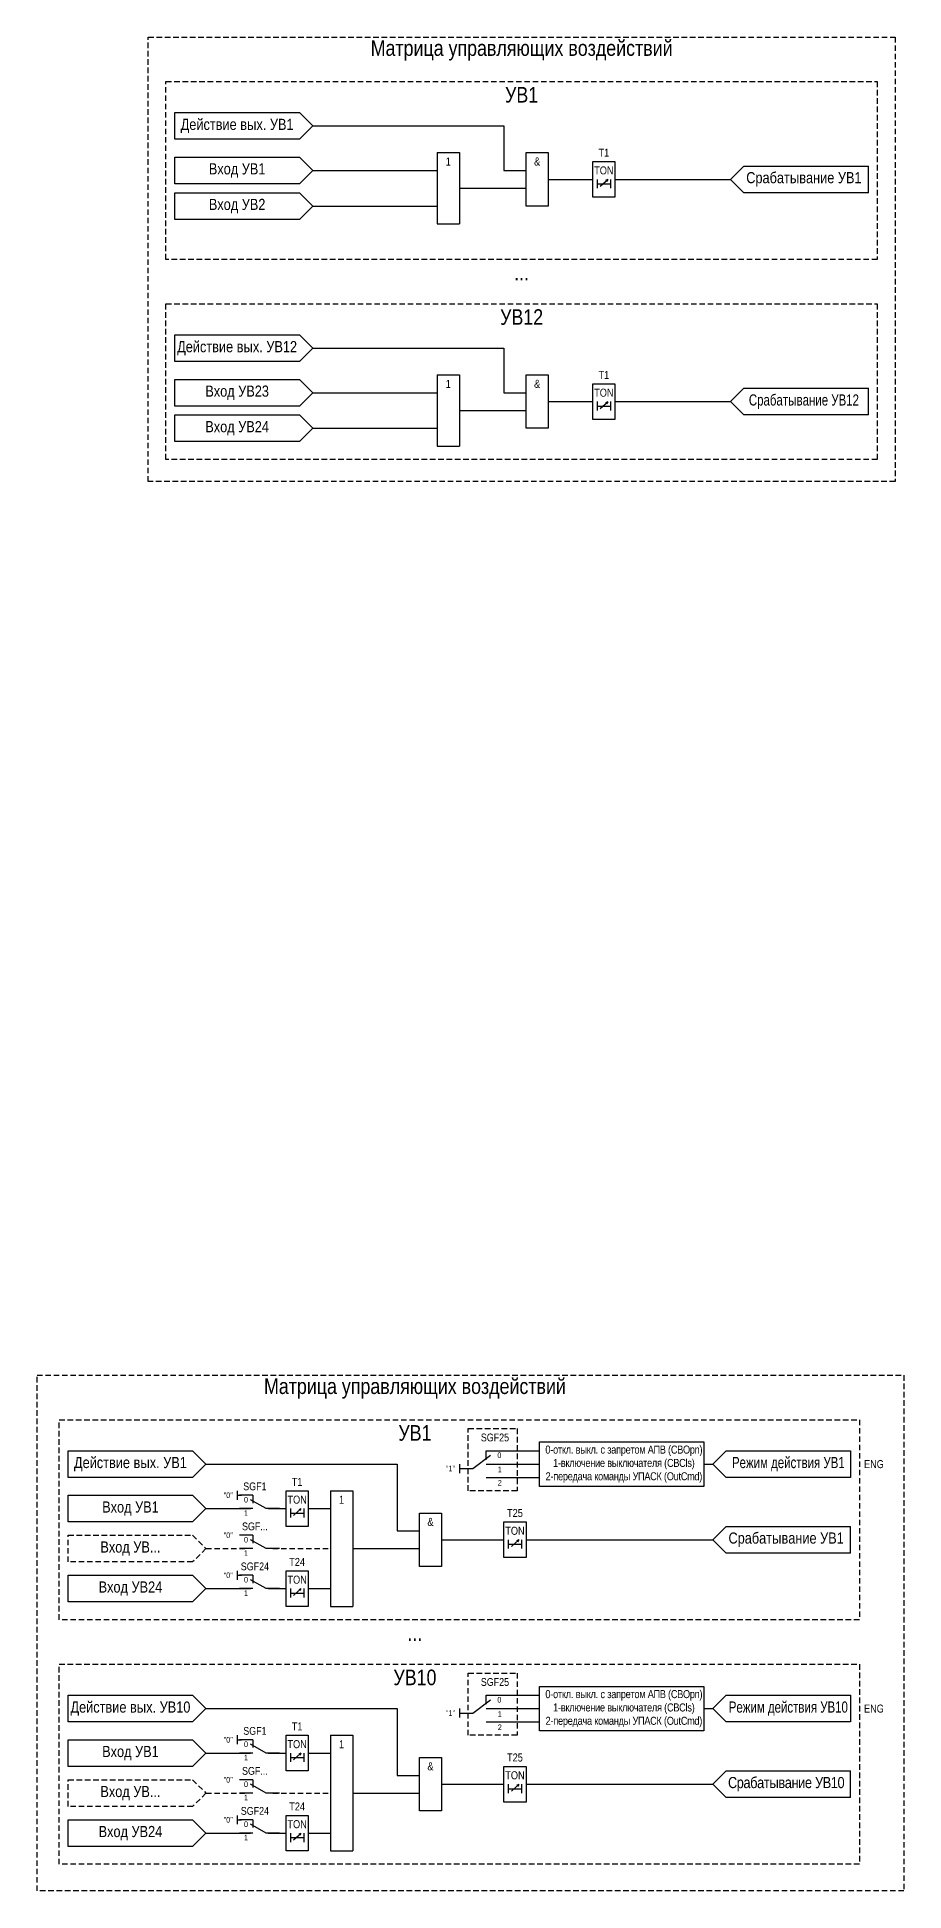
# Model space of a CAD drawing. Header units: millimetres. Extents: x -6343 to 676, y -1039 to 887.
# Drawn here: x -2413 to -2218, y 470 to 887 of the extents above; entities that cross this region are included whole.
import ezdxf
from ezdxf.enums import TextEntityAlignment as Align

# ---------------------------------------------------------------- set-up
doc = ezdxf.new("R2010")
doc.units = ezdxf.units.MM
doc.linetypes.add('штриховая2', pattern=[0.375, 0.25, -0.125])
doc.layers.add('Основная', color=7, linetype='Continuous')
doc.styles.add('2.5_Gost_RD', font='ARIALN.TTF', dxfattribs={"height": 2.5})
doc.styles.add('3.5_Gost_RD', font='ARIALN.TTF', dxfattribs={"height": 3.5})
doc.styles.add('Вывод', font='ARIALN.TTF', dxfattribs={"height": 2.5})
doc.styles.add('Компонент', font='ARIALN.TTF', dxfattribs={"height": 3.5})

# ---------------------------------------------------------------- blocks, each defined once
blk = doc.blocks.new('*U79')
at = {"layer": 'Основная', "color": 0}
blk.add_line((0, 0), (7, 4), dxfattribs=at)
at = {"layer": 'Основная', "ltscale": 0.35}
blk.add_line((6, 6), (6, 2.5), dxfattribs=at)
blk = doc.blocks.new('*U81')
at = {"layer": 'Основная', "color": 0}
for p, q in [((-3, 6), (-9, 6)), ((-3, 0), (-9, 0)), ((9, 0), (3, 0))]:
    blk.add_line(p, q, dxfattribs=at)
at = {"layer": 'Основная', "ltscale": 0.25, "xscale": -1}
blk.add_blockref('*U79', (3, 0), dxfattribs=at)
at = {"layer": 'Основная'}
for tag, height, style, p in [('ОУ', 3.5, 'Компонент', (-2, 10)), ('В1', 2.5, 'Вывод', (-14, 6)), ('В2', 2.5, 'Вывод', (-6, 4)), ('В3', 2.5, 'Вывод', (-6, -2))]:
    blk.add_attdef(tag, text='', height=height, dxfattribs=dict(at, style=style)).set_placement(p, align=Align.MIDDLE_CENTER)

msp = doc.modelspace()

# ---------------------------------------------------------------- linework, layer by layer
at = {"ltscale": 100}
for p, q in [((-2382, 870), (-2354, 870)), ((-2354, 870), (-2351, 867)), ((-2354, 864), (-2382, 864)), ((-2351, 867), (-2354, 864)), ((-2351, 867), (-2308, 867)), ((-2308, 867), (-2308, 857)), ((-2382, 860), (-2354, 860)), ((-2354, 860), (-2351, 857)), ((-2323, 861), (-2318, 861)), ((-2323, 861), (-2323, 845)), ((-2318, 861), (-2318, 845)), ((-2351, 857), (-2354, 854)), ((-2351, 857), (-2323, 857)), ((-2308, 857), (-2303, 857)), ((-2298, 855), (-2288, 855)), ((-2283, 855), (-2257, 855)), ((-2254, 858), (-2257, 855)), ((-2257, 855), (-2254, 852)), ((-2254, 858), (-2226, 858)), ((-2226, 852), (-2226, 858)), ((-2354, 854), (-2382, 854)), ((-2382, 852), (-2354, 852)), ((-2354, 852), (-2351, 849)), ((-2318, 853), (-2303, 853)), ((-2226, 852), (-2254, 852)), ((-2351, 849), (-2354, 846)), ((-2351, 849), (-2323, 849)), ((-2354, 846), (-2382, 846)), ((-2323, 845), (-2318, 845)), ((-2382, 820), (-2354, 820)), ((-2354, 820), (-2351, 817)), ((-2354, 814), (-2382, 814)), ((-2351, 817), (-2354, 814)), ((-2351, 817), (-2308, 817)), ((-2308, 817), (-2308, 807)), ((-2382, 810), (-2354, 810)), ((-2354, 810), (-2351, 807)), ((-2323, 811), (-2318, 811)), ((-2323, 811), (-2323, 795)), ((-2318, 811), (-2318, 795)), ((-2351, 807), (-2354, 804)), ((-2351, 807), (-2323, 807)), ((-2308, 807), (-2303, 807)), ((-2298, 805), (-2288, 805)), ((-2283, 805), (-2257, 805)), ((-2254, 808), (-2257, 805)), ((-2257, 805), (-2254, 802)), ((-2254, 808), (-2226, 808)), ((-2226, 802), (-2226, 808)), ((-2354, 804), (-2382, 804)), ((-2382, 802), (-2354, 802)), ((-2354, 802), (-2351, 799)), ((-2318, 803), (-2303, 803)), ((-2226, 802), (-2254, 802)), ((-2351, 799), (-2354, 796)), ((-2351, 799), (-2323, 799)), ((-2354, 796), (-2382, 796)), ((-2323, 795), (-2318, 795)), ((-2406, 569), (-2378, 569)), ((-2378, 569), (-2375, 566)), ((-2315, 565), (-2311, 568)), ((-2312, 567), (-2312, 569)), ((-2312, 569), (-2300, 569)), ((-2258, 569), (-2261, 566)), ((-2258, 569), (-2230, 569)), ((-2378, 563), (-2406, 563)), ((-2375, 566), (-2378, 563)), ((-2375, 566), (-2332, 566)), ((-2332, 566), (-2332, 551)), ((-2318, 566), (-2318, 564)), ((-2318, 565), (-2315, 565)), ((-2312, 566), (-2300, 566)), ((-2312, 563), (-2300, 563)), ((-2261, 566), (-2258, 563)), ((-2230, 563), (-2258, 563)), ((-2406, 559), (-2378, 559)), ((-2378, 559), (-2375, 556)), ((-2368, 560), (-2368, 558)), ((-2368, 559), (-2367, 559)), ((-2347, 560), (-2342, 560)), ((-2347, 560), (-2347, 534)), ((-2342, 560), (-2342, 534)), ((-2375, 556), (-2378, 553)), ((-2375, 556), (-2365, 556)), ((-2361, 556), (-2357, 556)), ((-2352, 556), (-2347, 556)), ((-2378, 553), (-2406, 553)), ((-2332, 551), (-2327, 551)), ((-2258, 552), (-2261, 549)), ((-2258, 552), (-2230, 552)), ((-2230, 546), (-2230, 552)), ((-2342, 547), (-2327, 547)), ((-2322, 549), (-2308, 549)), ((-2303, 549), (-2261, 549)), ((-2261, 549), (-2258, 546)), ((-2230, 546), (-2258, 546)), ((-2406, 541), (-2378, 541)), ((-2378, 541), (-2375, 538)), ((-2375, 538), (-2378, 535)), ((-2375, 538), (-2365, 538)), ((-2368, 542), (-2368, 540)), ((-2368, 541), (-2367, 541)), ((-2361, 538), (-2357, 538)), ((-2352, 538), (-2347, 538)), ((-2378, 535), (-2406, 535)), ((-2347, 534), (-2342, 534)), ((-2406, 514), (-2378, 514)), ((-2378, 514), (-2375, 511)), ((-2315, 510), (-2311, 513)), ((-2312, 512), (-2312, 514)), ((-2312, 514), (-2300, 514)), ((-2258, 514), (-2261, 511)), ((-2258, 514), (-2230, 514)), ((-2375, 511), (-2378, 508)), ((-2375, 511), (-2332, 511)), ((-2332, 511), (-2332, 496)), ((-2318, 511), (-2318, 509)), ((-2318, 510), (-2315, 510)), ((-2312, 511), (-2300, 511)), ((-2261, 511), (-2258, 508)), ((-2378, 508), (-2406, 508)), ((-2368, 505), (-2368, 503)), ((-2347, 505), (-2342, 505)), ((-2347, 505), (-2347, 479)), ((-2342, 505), (-2342, 479)), ((-2312, 508), (-2300, 508)), ((-2230, 508), (-2258, 508)), ((-2406, 504), (-2378, 504)), ((-2378, 504), (-2375, 501)), ((-2375, 501), (-2378, 498)), ((-2375, 501), (-2365, 501)), ((-2368, 504), (-2367, 504)), ((-2361, 501), (-2357, 501)), ((-2352, 501), (-2347, 501)), ((-2378, 498), (-2406, 498)), ((-2258, 497), (-2261, 494)), ((-2258, 497), (-2230, 497)), ((-2230, 491), (-2230, 497)), ((-2332, 496), (-2327, 496)), ((-2322, 494), (-2308, 494)), ((-2303, 494), (-2261, 494)), ((-2261, 494), (-2258, 491)), ((-2342, 492), (-2327, 492)), ((-2230, 491), (-2258, 491)), ((-2406, 486), (-2378, 486)), ((-2378, 486), (-2375, 483)), ((-2368, 487), (-2368, 485)), ((-2368, 486), (-2367, 486)), ((-2378, 480), (-2406, 480)), ((-2375, 483), (-2378, 480)), ((-2375, 483), (-2365, 483)), ((-2361, 483), (-2357, 483)), ((-2352, 483), (-2347, 483)), ((-2347, 479), (-2342, 479))]:
    msp.add_line(p, q, dxfattribs=at)
at = {"color": 7, "ltscale": 100}
for p, q in [((-2286.3, 853.46), (-2284.63, 854.95)), ((-2284.63, 854.95), (-2285.15, 854.73)), ((-2284.63, 854.95), (-2284.89, 854.48)), ((-2286.3, 803.46), (-2284.63, 804.95)), ((-2284.63, 804.95), (-2285.15, 804.73)), ((-2284.63, 804.95), (-2284.89, 804.48)), ((-2355.3, 554.46), (-2353.63, 555.95)), ((-2353.63, 555.95), (-2354.15, 555.73)), ((-2353.63, 555.95), (-2353.89, 555.48)), ((-2306.3, 547.46), (-2304.63, 548.95)), ((-2304.63, 548.95), (-2305.15, 548.73)), ((-2304.63, 548.95), (-2304.89, 548.48)), ((-2355.3, 536.46), (-2353.63, 537.95)), ((-2353.63, 537.95), (-2354.15, 537.73)), ((-2353.63, 537.95), (-2353.89, 537.48)), ((-2355.3, 499.46), (-2353.63, 500.95)), ((-2353.63, 500.95), (-2354.15, 500.73)), ((-2353.63, 500.95), (-2353.89, 500.48)), ((-2306.3, 492.46), (-2304.63, 493.95)), ((-2304.63, 493.95), (-2305.15, 493.73)), ((-2304.63, 493.95), (-2304.89, 493.48)), ((-2355.3, 481.46), (-2353.63, 482.95)), ((-2353.63, 482.95), (-2354.15, 482.73)), ((-2353.63, 482.95), (-2353.89, 482.48))]:
    msp.add_line(p, q, dxfattribs=at)
at = {"linetype": 'штриховая2', "ltscale": 5}
for p, q in [((-2406, 550), (-2378, 550)), ((-2378, 550), (-2375, 547)), ((-2375, 547), (-2378, 544)), ((-2375, 547), (-2366, 547)), ((-2360, 547), (-2347, 547)), ((-2406, 495), (-2378, 495)), ((-2378, 495), (-2375, 492)), ((-2375, 492), (-2378, 489)), ((-2375, 492), (-2366, 492)), ((-2360, 492), (-2347, 492))]:
    msp.add_line(p, q, dxfattribs=at)
for points in [[(-2388, 887), (-2220, 887), (-2220, 787), (-2388, 787)], [(-2384, 877), (-2224, 877), (-2224, 837), (-2384, 837)], [(-2384, 827), (-2224, 827), (-2224, 792), (-2384, 792)], [(-2408, 576), (-2228, 576), (-2228, 531), (-2408, 531)], [(-2316, 574), (-2305, 574), (-2305, 560), (-2316, 560)], [(-2408, 521), (-2228, 521), (-2228, 476), (-2408, 476)], [(-2316, 519), (-2305, 519), (-2305, 505), (-2316, 505)]]:
    msp.add_lwpolyline(points, close=True, dxfattribs=at)
at = {"ltscale": 100}
for points in [[(-2382, 870), (-2354, 870), (-2351, 867), (-2354, 864), (-2382, 864), (-2382, 870)], [(-2382, 860), (-2354, 860), (-2351, 857), (-2354, 854), (-2382, 854), (-2382, 860)], [(-2287, 855), (-2287, 853)], [(-2284, 855), (-2284, 853)], [(-2382, 852), (-2354, 852), (-2351, 849), (-2354, 846), (-2382, 846), (-2382, 852)], [(-2287, 854), (-2284, 854)], [(-2382, 820), (-2354, 820), (-2351, 817), (-2354, 814), (-2382, 814), (-2382, 820)], [(-2382, 810), (-2354, 810), (-2351, 807), (-2354, 804), (-2382, 804), (-2382, 810)], [(-2287, 805), (-2287, 803)], [(-2284, 805), (-2284, 803)], [(-2382, 802), (-2354, 802), (-2351, 799), (-2354, 796), (-2382, 796), (-2382, 802)], [(-2287, 804), (-2284, 804)], [(-2406, 569), (-2378, 569), (-2375, 566), (-2378, 563), (-2406, 563), (-2406, 569)], [(-2261, 566), (-2258, 569), (-2230, 569), (-2230, 563), (-2258, 563), (-2261, 566)], [(-2263, 566), (-2261, 566)], [(-2406, 559), (-2378, 559), (-2375, 556), (-2378, 553), (-2406, 553), (-2406, 559)], [(-2356, 556), (-2356, 554)], [(-2356, 555), (-2353, 555)], [(-2353, 556), (-2353, 554)], [(-2307, 549), (-2307, 547)], [(-2307, 548), (-2304, 548)], [(-2304, 549), (-2304, 547)], [(-2406, 541), (-2378, 541), (-2375, 538), (-2378, 535), (-2406, 535), (-2406, 541)], [(-2356, 538), (-2356, 536)], [(-2353, 538), (-2353, 536)], [(-2356, 537), (-2353, 537)], [(-2406, 514), (-2378, 514), (-2375, 511), (-2378, 508), (-2406, 508), (-2406, 514)], [(-2261, 511), (-2258, 514), (-2230, 514), (-2230, 508), (-2258, 508), (-2261, 511)], [(-2263, 511), (-2261, 511)], [(-2406, 504), (-2378, 504), (-2375, 501), (-2378, 498), (-2406, 498), (-2406, 504)], [(-2356, 501), (-2356, 499)], [(-2353, 501), (-2353, 499)], [(-2356, 500), (-2353, 500)], [(-2307, 494), (-2307, 492)], [(-2307, 493), (-2304, 493)], [(-2304, 494), (-2304, 492)], [(-2406, 486), (-2378, 486), (-2375, 483), (-2378, 480), (-2406, 480), (-2406, 486)], [(-2356, 483), (-2356, 481)], [(-2356, 482), (-2353, 482)], [(-2353, 483), (-2353, 481)]]:
    msp.add_lwpolyline(points, dxfattribs=at)
for points in [[(-2303, 861), (-2298, 861), (-2298, 849), (-2303, 849)], [(-2288, 859), (-2283, 859), (-2283, 851), (-2288, 851)], [(-2303, 811), (-2298, 811), (-2298, 799), (-2303, 799)], [(-2288, 809), (-2283, 809), (-2283, 801), (-2288, 801)], [(-2300, 571), (-2263, 571), (-2263, 561), (-2300, 561)], [(-2357, 560), (-2352, 560), (-2352, 552), (-2357, 552)], [(-2327, 555), (-2322, 555), (-2322, 543), (-2327, 543)], [(-2308, 553), (-2303, 553), (-2303, 545), (-2308, 545)], [(-2357, 542), (-2352, 542), (-2352, 534), (-2357, 534)], [(-2300, 516), (-2263, 516), (-2263, 506), (-2300, 506)], [(-2357, 505), (-2352, 505), (-2352, 497), (-2357, 497)], [(-2327, 500), (-2322, 500), (-2322, 488), (-2327, 488)], [(-2308, 498), (-2303, 498), (-2303, 490), (-2308, 490)], [(-2357, 487), (-2352, 487), (-2352, 479), (-2357, 479)]]:
    msp.add_lwpolyline(points, close=True, dxfattribs=at)
at = {"color": 2, "linetype": 'штриховая2', "ltscale": 5}
msp.add_lwpolyline([(-2413, 586), (-2218, 586), (-2218, 470), (-2413, 470)], close=True, dxfattribs=at)
at = {"linetype": 'штриховая2', "ltscale": 5}
for points in [[(-2406, 550), (-2378, 550), (-2375, 547), (-2378, 544), (-2406, 544), (-2406, 550)], [(-2406, 495), (-2378, 495), (-2375, 492), (-2378, 489), (-2406, 489), (-2406, 495)]]:
    msp.add_lwpolyline(points, dxfattribs=at)

# ---------------------------------------------------------------- block references
at = {"layer": 'Основная', "ltscale": 0.25, "xscale": 0.5, "yscale": 0.5, "zscale": 0.5}
for p, values in [((-2363, 556), {'ОУ': 'SGF1', 'В1': '"0"', 'В2': '0', 'В3': '1'}), ((-2363, 547), {'ОУ': 'SGF...', 'В1': '"0"', 'В2': '0', 'В3': '1'}), ((-2363, 538), {'ОУ': 'SGF24', 'В1': '"0"', 'В2': '0', 'В3': '1'}), ((-2363, 501), {'ОУ': 'SGF1', 'В1': '"0"', 'В2': '0', 'В3': '1'}), ((-2363, 492), {'ОУ': 'SGF...', 'В1': '"0"', 'В2': '0', 'В3': '1'}), ((-2363, 483), {'ОУ': 'SGF24', 'В1': '"0"', 'В2': '0', 'В3': '1'})]:
    msp.add_blockref('*U81', p, dxfattribs=at).add_auto_attribs(values)

# ---------------------------------------------------------------- texts
at = {"color": 30, "ltscale": 100, "char_height": 3.5, "attachment_point": 5, "style": '3.5_Gost_RD'}
for s, insert, width in [('Матрица управляющих воздействий', (-2304, 884), 168), ('УВ1', (-2304, 874), 160), ('...', (-2304, 834), 160), ('УВ12', (-2304, 824), 160), ('Матрица управляющих воздействий', (-2328, 583), 168), ('УВ1', (-2328, 573), 160), ('...', (-2328, 528), 160), ('УВ10', (-2328, 518), 160)]:
    msp.add_mtext(s, dxfattribs=dict(at, insert=insert, width=width))
at = {"color": 0, "ltscale": 100, "char_height": 2.5, "width": 28, "attachment_point": 5, "style": '2.5_Gost_RD'}
for s, insert in [('{\\C256;Действие вых. УВ1}', (-2368, 867)), ('{\\C256;Вход УВ1}', (-2368, 857)), ('{\\C256;Вход УВ2}', (-2368, 849)), ('{\\C256;Действие вых. УВ12}', (-2368, 817)), ('{\\C256;Вход УВ23}', (-2368, 807)), ('{\\C256;Вход УВ24}', (-2368, 799)), ('{\\C256;Действие вых. УВ1}', (-2392, 566)), ('{\\C256;Вход УВ1}', (-2392, 556)), ('{\\C256;Вход УВ...}', (-2392, 547)), ('{\\C256;Вход УВ24}', (-2392, 538)), ('{\\C256;Действие вых. УВ10}', (-2392, 511)), ('{\\C256;Вход УВ1}', (-2392, 501)), ('{\\C256;Вход УВ...}', (-2392, 492)), ('{\\C256;Вход УВ24}', (-2392, 483))]:
    msp.add_mtext(s, dxfattribs=dict(at, insert=insert))
at = {"ltscale": 100, "attachment_point": 5, "style": '2.5_Gost_RD'}
for s, insert, char_height, width in [('1', (-2320.5, 859), 1.8, 5), ('&', (-2300.5, 859), 1.8, 5), ('T1', (-2285.5, 861), 1.8, 5), ('TON', (-2285.5, 857), 1.8, 5), ('Срабатывание УВ1', (-2240.5, 855), 2.5, 27), ('1', (-2320.5, 809), 1.8, 5), ('&', (-2300.5, 809), 1.8, 5), ('T1', (-2285.5, 811), 1.8, 5), ('TON', (-2285.5, 807), 1.8, 5), ('{\\W0.9;Срабатывание УВ12}', (-2240.5, 805), 2.5, 27), ('{\\T0.95;0-откл. выкл. с запретом АПВ (CBOpn)\\P1-включение выключателя (CBCls)}\\P{\\T0.95;2-передача команды УПАСК (OutCmd)}', (-2281, 566), 1.8, 36), ('{\\W0.9;Режим действия УВ1}', (-2244, 566), 2.5, 27), ('ENG', (-2224.75, 566), 1.8, 7.5), ('TON', (-2354.5, 558), 1.8, 5), ('T1', (-2354.5, 562), 1.8, 5), ('1', (-2344.5, 558), 1.8, 5), ('T25', (-2305.5, 555), 1.8, 5), ('&', (-2324.5, 553), 1.8, 5), ('TON', (-2305.5, 551), 1.8, 5), ('Срабатывание УВ1', (-2244.5, 549), 2.5, 27), ('T24', (-2354.5, 544), 1.8, 5), ('TON', (-2354.5, 540), 1.8, 5), ('{\\T0.95;0-откл. выкл. с запретом АПВ (CBOpn)\\P1-включение выключателя (CBCls)}\\P{\\T0.95;2-передача команды УПАСК (OutCmd)}', (-2281, 511), 1.8, 36), ('{\\W0.9;Режим действия УВ10}', (-2244, 511), 2.5, 27), ('ENG', (-2224.75, 511), 1.8, 7.5), ('T1', (-2354.5, 507), 1.8, 5), ('TON', (-2354.5, 503), 1.8, 5), ('1', (-2344.5, 503), 1.8, 5), ('T25', (-2305.5, 500), 1.8, 5), ('&', (-2324.5, 498), 1.8, 5), ('TON', (-2305.5, 496), 1.8, 5), ('{\\T0.95;Срабатывание УВ10}', (-2244.5, 494), 2.5, 27), ('T24', (-2354.5, 489), 1.8, 5), ('TON', (-2354.5, 485), 1.8, 5)]:
    msp.add_mtext(s, dxfattribs=dict(at, insert=insert, char_height=char_height, width=width))
at = {"ltscale": 100, "char_height": 1.25, "attachment_point": 1, "style": '3.5_Gost_RD'}
for s, insert in [('1', (-2309.36, 565.43)), ('2', (-2309.36, 562.43)), ('1', (-2309.36, 510.43)), ('2', (-2309.36, 507.43))]:
    msp.add_mtext_dynamic_manual_height_columns(s, width=2, gutter_width=17.5, heights=[0], dxfattribs=dict(at, insert=insert))
at = {"layer": 'Основная'}
for tag, text, height, style, p in [('SGF25', '-S', 1.75, 'Компонент', (-2310, 572)), ('0', '2', 1.25, 'Вывод', (-2309, 568)), ('"1"', '1', 1.25, 'Вывод', (-2320, 565)), ('SGF25', '-S', 1.75, 'Компонент', (-2310, 517)), ('0', '2', 1.25, 'Вывод', (-2309, 513)), ('"1"', '1', 1.25, 'Вывод', (-2320, 510))]:
    msp.add_attdef(tag, text=text, height=height, dxfattribs=dict(at, style=style)).set_placement(p, align=Align.MIDDLE_CENTER)

doc.saveas('drawing.dxf')
